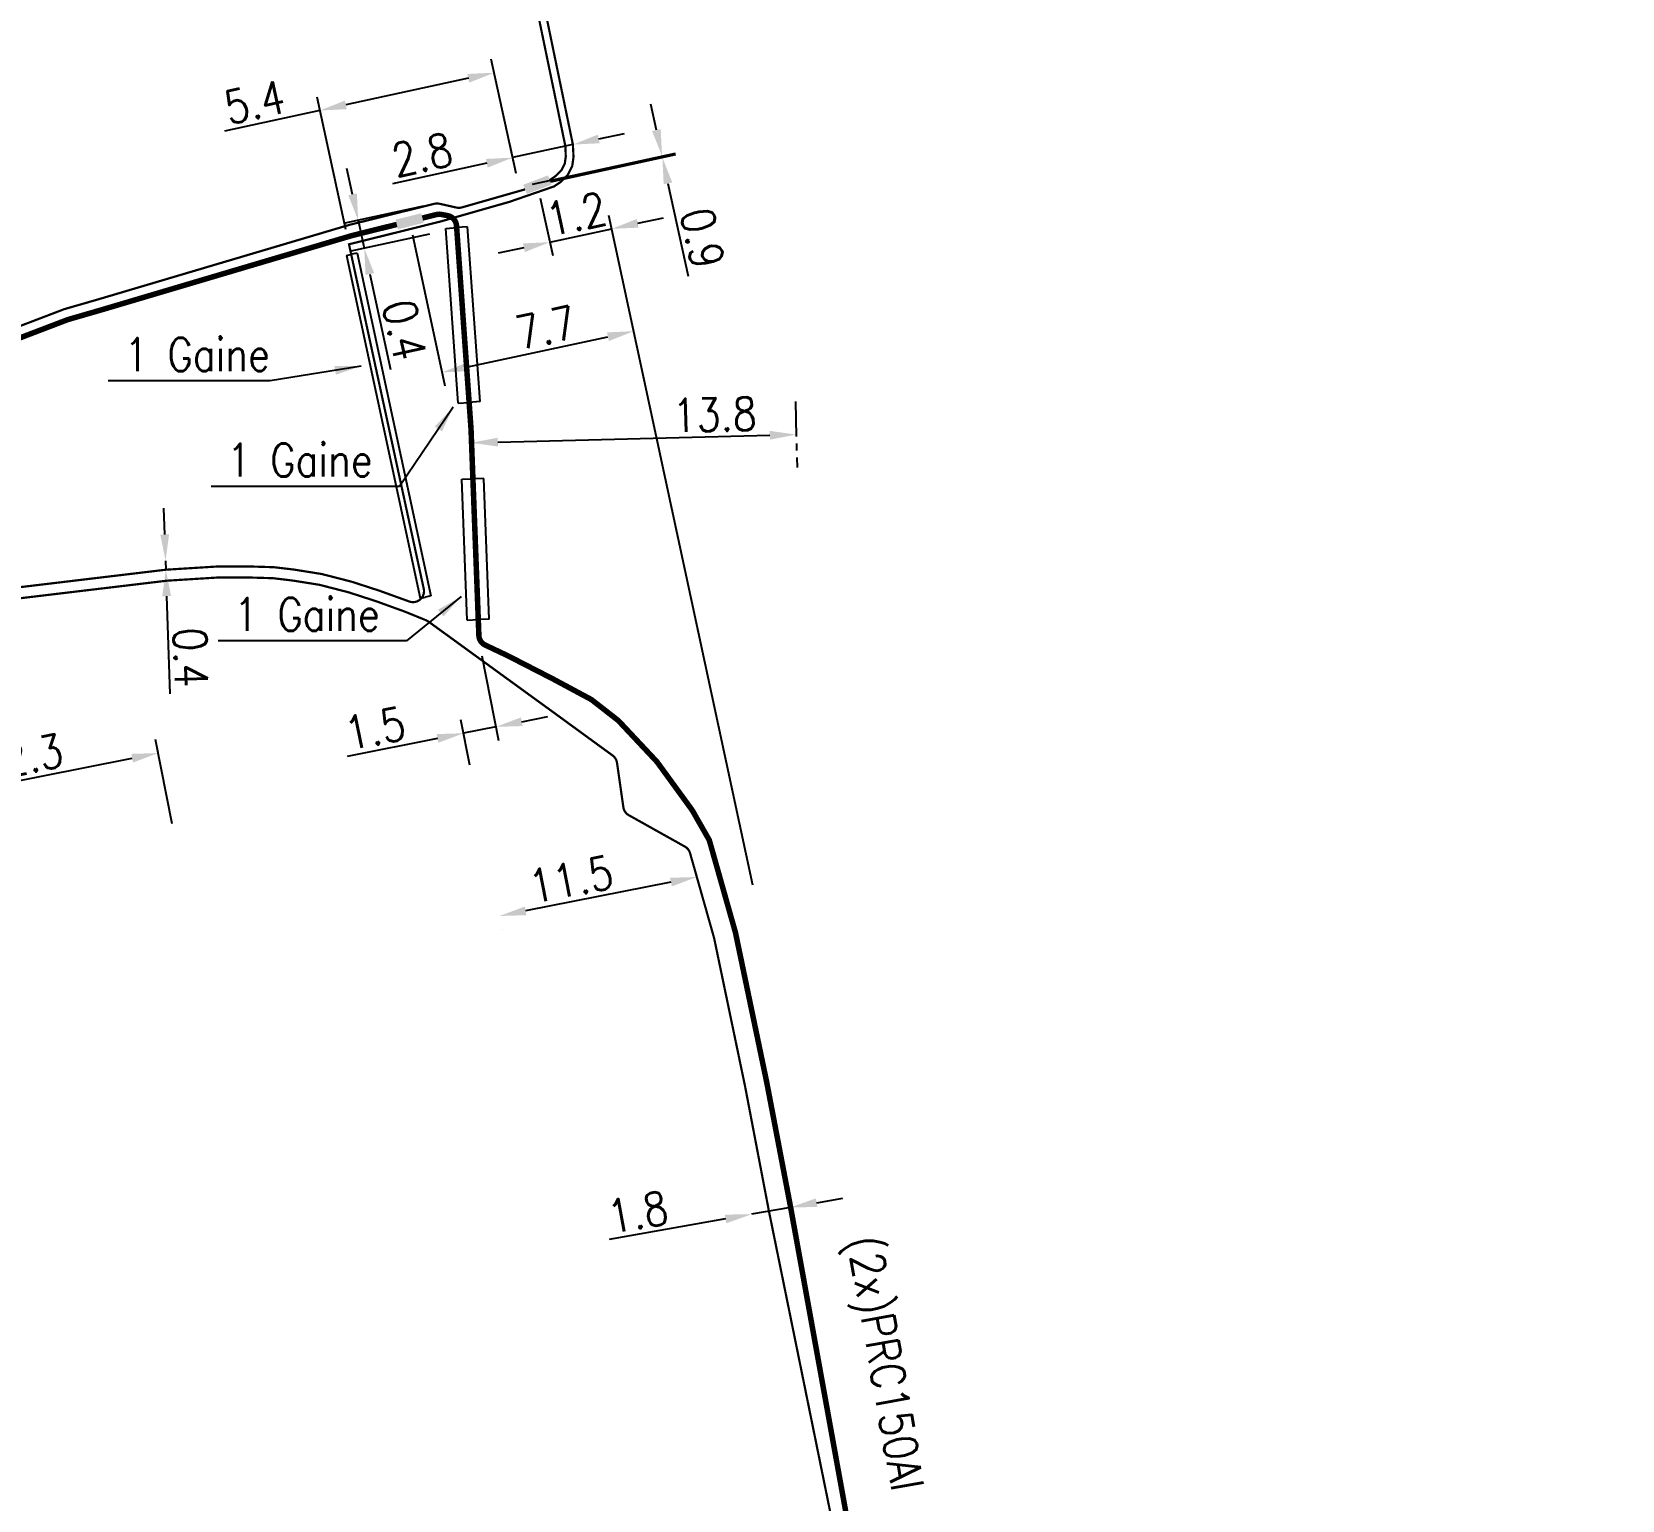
# Model space of a CAD drawing. Header units: millimetres. Extents: x 164000 to 164746, y 152000 to 152990.
# Drawn here: x 164284.9 to 164357.1, y 152634.3 to 152701 of the extents above; entities that cross this region are included whole.
import ezdxf
from ezdxf.enums import TextEntityAlignment as Align

# ---------------------------------------------------------------- set-up
doc = ezdxf.new("R2010")
doc.units = ezdxf.units.MM
doc.header["$PDMODE"] = 34
doc.linetypes.add('CENTER', pattern=[50.8, 31.75, -6.35, 6.35, -6.35])
doc.layers.get('0').update_dxf_attribs({"linetype": 'CONTINUOUS'})
doc.layers.get('Defpoints').update_dxf_attribs({"linetype": 'CONTINUOUS'})
for name, color, linetype in [('M_120', 5, 'M_ST_13'), ('M_300', 7, 'CONTINUOUS'), ('M_400', 7, 'CONTINUOUS')]:
    doc.layers.add(name, color=color, linetype=linetype)
doc.styles.get("Standard").update_dxf_attribs({"font": 'romans.shx', "width": 0.85})
doc.linetypes.add('M_ST_13', pattern='A,5,-0.3,["oo",Standard,S=1.5,R=0,X=0,Y=-0.5],-3', length=8.3)
doc.dimstyles.get("Standard").update_dxf_attribs({"dimtxt": 1.5, "dimasz": 1.2, "dimexe": 0.625, "dimexo": 0.625, "dimgap": 0.25, "dimtad": 1, "dimdec": 1, "dimzin": 0, "dimdsep": 46, "dimtxsty": 'Standard', "dimcen": -0.5, "dimadec": 0, "dimazin": 0, "dimtfac": 1, "dimtdec": 1, "dimtmove": 0, "dimatfit": 3, "dimfxl": 0, "dimtolj": 1, "dimtzin": 0, "dimarcsym": 0})

# ---------------------------------------------------------------- blocks, each defined once
blk = doc.blocks.new('*D3')
at = {"layer": 'Defpoints', "color": 0, "linetype": 'Continuous', "transparency": 16777216}
for p in [(164309.476, 152695.865), (164306.74, 152695.272), (164307.029, 152693.939)]:
    blk.add_point(p, dxfattribs=at)
at = {"layer": 'M_120', "color": 0, "linetype": 'Continuous', "lineweight": -2, "transparency": 16777216}
for p, q in [((164310.649, 152696.12), (164311.821, 152696.374)), ((164306.896, 152694.549), (164306.607, 152695.883)), ((164309.476, 152695.865), (164306.74, 152695.272)), ((164305.567, 152695.017), (164301.295, 152694.09))]:
    blk.add_line(p, q, dxfattribs=at)
at = {"layer": 'M_120', "color": 0, "linetype": 'Continuous', "transparency": 16777216}
for points in [[(164310.606, 152696.315), (164310.691, 152695.924), (164309.476, 152695.865)], [(164305.525, 152695.213), (164305.609, 152694.822), (164306.74, 152695.272)]]:
    blk.add_solid(points, dxfattribs=at)
at = {"layer": 'M_120', "color": 0, "linetype": 'Continuous', "transparency": 16777216, "insert": (164302.633, 152695.404), "char_height": 1.5, "attachment_point": 5, "rotation": 12.24148}
blk.add_mtext('\\A1;2.8', dxfattribs=at)
blk = doc.blocks.new('*D23')
at = {"layer": 'Defpoints', "color": 0, "linetype": 'Continuous', "transparency": 16777216}
for p in [(164313.522, 152695.348), (164307.029, 152693.939), (164307.867, 152694.045)]:
    blk.add_point(p, dxfattribs=at)
at = {"layer": 'M_300', "color": 0, "linetype": 'Continuous', "lineweight": -2, "transparency": 16777216}
for p, q in [((164313.268, 152696.52), (164313.014, 152697.693)), ((164307.64, 152694.071), (164314.133, 152695.48)), ((164308.478, 152694.178), (164314.149, 152695.408)), ((164313.522, 152695.348), (164313.538, 152695.275)), ((164313.792, 152694.103), (164314.706, 152689.89))]:
    blk.add_line(p, q, dxfattribs=at)
at = {"layer": 'M_300', "color": 0, "linetype": 'Continuous', "transparency": 16777216}
for points in [[(164313.463, 152696.563), (164313.072, 152696.478), (164313.522, 152695.348)], [(164313.988, 152694.145), (164313.597, 152694.06), (164313.538, 152695.275)]]:
    blk.add_solid(points, dxfattribs=at)
at = {"layer": 'M_300', "color": 0, "linetype": 'Continuous', "transparency": 16777216, "insert": (164315.354, 152691.622), "char_height": 1.5, "attachment_point": 5, "rotation": 282.24148}
blk.add_mtext('\\A1;0.9', dxfattribs=at)
blk = doc.blocks.new('*D24')
at = {"layer": 'Defpoints', "color": 0, "linetype": 'Continuous', "transparency": 16777216}
for p in [(164305.221, 152673.281), (164304.51, 152669.147), (164304.917, 152667.091)]:
    blk.add_point(p, dxfattribs=at)
at = {"layer": 'M_120', "color": 0, "linetype": 'Continuous', "lineweight": -2, "transparency": 16777216}
for p, q in [((164305.342, 152672.668), (164306.103, 152668.825)), ((164304.795, 152667.704), (164304.389, 152669.76)), ((164307.159, 152669.671), (164308.336, 152669.904)), ((164305.981, 152669.438), (164304.51, 152669.147)), ((164303.333, 152668.914), (164299.223, 152668.1))]:
    blk.add_line(p, q, dxfattribs=at)
at = {"layer": 'M_120', "color": 0, "linetype": 'Continuous', "transparency": 16777216}
for points in [[(164307.12, 152669.867), (164307.197, 152669.474), (164305.981, 152669.438)], [(164303.294, 152669.11), (164303.372, 152668.717), (164304.51, 152669.147)]]:
    blk.add_solid(points, dxfattribs=at)
at = {"layer": 'M_120', "color": 0, "linetype": 'Continuous', "transparency": 16777216, "insert": (164300.495, 152669.372), "char_height": 1.5, "attachment_point": 5, "rotation": 11.19265}
blk.add_mtext('\\A1;1.5', dxfattribs=at)
blk = doc.blocks.new('*D25')
at = {"layer": 'Defpoints', "color": 0, "linetype": 'Continuous', "transparency": 16777216}
for p in [(164290.986, 152676.97), (164290.986, 152676.97), (164290.999, 152676.57)]:
    blk.add_point(p, dxfattribs=at)
at = {"layer": 'M_120', "color": 0, "linetype": 'Continuous', "lineweight": -2, "transparency": 16777216}
for p, q in [((164290.947, 152678.169), (164290.909, 152679.369)), ((164290.986, 152676.97), (164290.999, 152676.57)), ((164291.037, 152675.371), (164291.18, 152670.941))]:
    blk.add_line(p, q, dxfattribs=at)
at = {"layer": 'M_120', "color": 0, "linetype": 'Continuous', "transparency": 16777216}
for points in [[(164291.147, 152678.176), (164290.747, 152678.163), (164290.986, 152676.97)], [(164291.237, 152675.377), (164290.838, 152675.364), (164290.999, 152676.57)]]:
    blk.add_solid(points, dxfattribs=at)
at = {"layer": 'M_120', "color": 0, "linetype": 'Continuous', "transparency": 16777216, "insert": (164292.128, 152672.588), "char_height": 1.5, "attachment_point": 5, "rotation": 271.84404}
blk.add_mtext('\\A1;0.4', dxfattribs=at)
blk = doc.blocks.new('*D26')
at = {"layer": 'Defpoints', "color": 0, "linetype": 'Continuous', "transparency": 16777216}
for p in [(164305.903, 152699.127), (164307.029, 152693.939), (164299.3, 152691.399)]:
    blk.add_point(p, dxfattribs=at)
at = {"layer": 'M_120', "color": 0, "linetype": 'Continuous', "lineweight": -2, "transparency": 16777216}
for p, q in [((164306.896, 152694.549), (164305.771, 152699.738)), ((164304.73, 152698.873), (164299.169, 152697.666)), ((164299.168, 152692.01), (164297.863, 152698.022)), ((164297.996, 152697.412), (164293.664, 152696.472))]:
    blk.add_line(p, q, dxfattribs=at)
at = {"layer": 'M_120', "color": 0, "linetype": 'Continuous', "transparency": 16777216}
for points in [[(164304.688, 152699.068), (164304.773, 152698.677), (164305.903, 152699.127)], [(164299.126, 152697.861), (164299.211, 152697.471), (164297.996, 152697.412)]]:
    blk.add_solid(points, dxfattribs=at)
at = {"layer": 'M_120', "color": 0, "linetype": 'Continuous', "transparency": 16777216, "insert": (164295.032, 152697.792), "char_height": 1.5, "attachment_point": 5, "rotation": 12.24148}
blk.add_mtext('\\A1;5.4', dxfattribs=at)
blk = doc.blocks.new('*D27')
at = {"layer": 'Defpoints', "color": 0, "linetype": 'Continuous', "transparency": 16777216}
for p in [(164303.301, 152693.206), (164303.577, 152691.936), (164300.006, 152691.161)]:
    blk.add_point(p, dxfattribs=at)
at = {"layer": 'M_120', "color": 0, "linetype": 'Continuous', "lineweight": -2, "transparency": 16777216}
for p, q in [((164299.476, 152693.604), (164299.221, 152694.777)), ((164302.69, 152693.073), (164299.12, 152692.299)), ((164299.73, 152692.431), (164300.006, 152691.161)), ((164302.966, 152691.803), (164299.395, 152691.029)), ((164300.26, 152689.988), (164301.2, 152685.657))]:
    blk.add_line(p, q, dxfattribs=at)
at = {"layer": 'M_120', "color": 0, "linetype": 'Continuous', "transparency": 16777216}
for points in [[(164299.671, 152693.646), (164299.28, 152693.562), (164299.73, 152692.431)], [(164300.456, 152690.031), (164300.065, 152689.946), (164300.006, 152691.161)]]:
    blk.add_solid(points, dxfattribs=at)
at = {"layer": 'M_120', "color": 0, "linetype": 'Continuous', "transparency": 16777216, "insert": (164301.835, 152687.448), "char_height": 1.5, "attachment_point": 5, "rotation": 282.24148}
blk.add_mtext('\\A1;0.4', dxfattribs=at)
blk = doc.blocks.new('*D28')
at = {"layer": 'Defpoints', "color": 0, "linetype": 'Continuous', "transparency": 16777216}
for p in [(164319.613, 152682.702), (164319.613, 152682.702), (164304.868, 152682.331)]:
    blk.add_point(p, dxfattribs=at)
at = {"layer": 'M_120', "color": 0, "linetype": 'Continuous', "lineweight": -2, "transparency": 16777216}
blk.add_line((164306.068, 152682.361), (164318.414, 152682.672), dxfattribs=at)
at = {"layer": 'M_120', "color": 0, "linetype": 'Continuous', "transparency": 16777216}
for points in [[(164318.409, 152682.872), (164318.419, 152682.472), (164319.613, 152682.702)], [(164306.063, 152682.561), (164306.073, 152682.161), (164304.868, 152682.331)]]:
    blk.add_solid(points, dxfattribs=at)
at = {"layer": 'M_120', "color": 0, "linetype": 'Continuous', "transparency": 16777216, "insert": (164315.909, 152683.609), "char_height": 1.5, "attachment_point": 5, "rotation": 1.44401}
blk.add_mtext('\\A1;13.8', dxfattribs=at)
blk = doc.blocks.new('*D29')
at = {"layer": 'Defpoints', "color": 0, "linetype": 'Continuous', "transparency": 16777216}
for p in [(164276.851, 152674.626), (164290.652, 152668.249), (164291.41, 152664.418)]:
    blk.add_point(p, dxfattribs=at)
at = {"layer": 'M_400', "color": 0, "linetype": 'Continuous', "lineweight": -2, "transparency": 16777216}
for p, q in [((164276.973, 152674.013), (164278.707, 152665.248)), ((164291.288, 152665.031), (164290.53, 152668.862)), ((164279.763, 152666.094), (164289.475, 152668.016))]:
    blk.add_line(p, q, dxfattribs=at)
at = {"layer": 'M_400', "color": 0, "linetype": 'Continuous', "transparency": 16777216}
for points in [[(164289.436, 152668.212), (164289.513, 152667.82), (164290.652, 152668.249)], [(164279.724, 152666.291), (164279.802, 152665.898), (164278.586, 152665.862)]]:
    blk.add_solid(points, dxfattribs=at)
at = {"layer": 'M_400', "color": 0, "linetype": 'Continuous', "transparency": 16777216, "insert": (164284.425, 152668.036), "char_height": 1.5, "attachment_point": 5, "rotation": 11.19267}
blk.add_mtext('\\A1;12.3', dxfattribs=at)
blk = doc.blocks.new('*D33')
at = {"layer": 'Defpoints', "color": 0, "linetype": 'Continuous', "transparency": 16777216}
for p in [(164315.101, 152662.625), (164306.15, 152660.857), (164306.151, 152660.854)]:
    blk.add_point(p, dxfattribs=at)
at = {"layer": 'M_120', "color": 0, "linetype": 'Continuous', "lineweight": -2, "transparency": 16777216}
for p, q in [((164313.924, 152662.392), (164307.328, 152661.087)), ((164306.272, 152660.244), (164306.272, 152660.241))]:
    blk.add_line(p, q, dxfattribs=at)
at = {"layer": 'M_120', "color": 0, "linetype": 'Continuous', "transparency": 16777216}
for points in [[(164313.885, 152662.589), (164313.963, 152662.196), (164315.101, 152662.625)], [(164307.289, 152661.283), (164307.367, 152660.891), (164306.151, 152660.854)]]:
    blk.add_solid(points, dxfattribs=at)
at = {"layer": 'M_120', "color": 0, "linetype": 'Continuous', "transparency": 16777216, "insert": (164309.395, 152662.516), "char_height": 1.5, "attachment_point": 5, "rotation": 11.19267}
blk.add_mtext('\\A1;11.5', dxfattribs=at)
blk = doc.blocks.new('*D34')
at = {"layer": 'Defpoints', "color": 0, "linetype": 'Continuous', "transparency": 16777216}
for p in [(164317.587, 152647.316), (164317.587, 152647.316), (164319.359, 152647.632)]:
    blk.add_point(p, dxfattribs=at)
at = {"layer": 'M_120', "color": 0, "linetype": 'Continuous', "lineweight": -2, "transparency": 16777216}
for p, q in [((164320.541, 152647.842), (164321.722, 152648.052)), ((164319.359, 152647.632), (164317.587, 152647.316)), ((164316.406, 152647.106), (164311.123, 152646.166))]:
    blk.add_line(p, q, dxfattribs=at)
at = {"layer": 'M_120', "color": 0, "linetype": 'Continuous', "transparency": 16777216}
for points in [[(164320.506, 152648.039), (164320.576, 152647.645), (164319.359, 152647.632)], [(164316.371, 152647.303), (164316.441, 152646.909), (164317.587, 152647.316)]]:
    blk.add_solid(points, dxfattribs=at)
at = {"layer": 'M_120', "color": 0, "linetype": 'Continuous', "transparency": 16777216, "insert": (164312.419, 152647.412), "char_height": 1.5, "attachment_point": 5, "rotation": 10.08899}
blk.add_mtext('\\A1;1.8', dxfattribs=at)
blk = doc.blocks.new('*D35')
at = {"layer": 'Defpoints', "color": 0, "linetype": 'Continuous', "transparency": 16777216}
for p in [(164307.867, 152694.045), (164311.243, 152692.04), (164317.772, 152661.64)]:
    blk.add_point(p, dxfattribs=at)
at = {"layer": 'M_300', "color": 0, "linetype": 'Continuous', "lineweight": -2, "transparency": 16777216}
for p, q in [((164307.998, 152693.434), (164308.559, 152690.824)), ((164308.427, 152691.435), (164311.243, 152692.04)), ((164317.641, 152662.251), (164311.112, 152692.651)), ((164312.416, 152692.292), (164313.59, 152692.544)), ((164307.254, 152691.183), (164306.081, 152690.931))]:
    blk.add_line(p, q, dxfattribs=at)
at = {"layer": 'M_300', "color": 0, "linetype": 'Continuous', "transparency": 16777216}
for points in [[(164312.374, 152692.487), (164312.458, 152692.096), (164311.243, 152692.04)], [(164307.212, 152691.379), (164307.296, 152690.988), (164308.427, 152691.435)]]:
    blk.add_solid(points, dxfattribs=at)
at = {"layer": 'M_300', "color": 0, "linetype": 'Continuous', "transparency": 16777216, "insert": (164309.625, 152692.715), "char_height": 1.5, "attachment_point": 5, "rotation": 12.12065}
blk.add_mtext('\\A1;1.2', dxfattribs=at)
blk = doc.blocks.new('M_300_03')
at = {"color": 0, "linetype": 'Continuous'}
blk.add_solid([(-1, 0.375), (-1, -0.375), (1, 0.375), (1, -0.375)], dxfattribs=at)
at = {"color": 0, "linetype": 'Continuous', "width": 0.75, "flags": 3}
for tag, p in [('DEF_LEG', (0, -5)), ('DEF_COUP', (0, -7.5)), ('DEF_TYPE', (0, -10))]:
    blk.add_attdef(tag, text='', height=1.2, dxfattribs=at).set_placement(p, align=Align.MIDDLE)
blk = doc.blocks.new('*D36')
at = {"layer": 'Defpoints', "color": 0, "linetype": 'Continuous', "transparency": 16777216}
for p in [(164302.065, 152692.385), (164312.24, 152687.396), (164317.772, 152661.64)]:
    blk.add_point(p, dxfattribs=at)
at = {"layer": 'M_300', "color": 0, "linetype": 'Continuous', "lineweight": -2, "transparency": 16777216}
for p, q in [((164302.196, 152691.773), (164303.669, 152684.916)), ((164317.641, 152662.251), (164312.109, 152688.007)), ((164304.711, 152685.779), (164311.067, 152687.144))]:
    blk.add_line(p, q, dxfattribs=at)
at = {"layer": 'M_300', "color": 0, "linetype": 'Continuous', "transparency": 16777216}
for points in [[(164311.025, 152687.34), (164311.109, 152686.948), (164312.24, 152687.396)], [(164304.669, 152685.975), (164304.753, 152685.583), (164303.538, 152685.527)]]:
    blk.add_solid(points, dxfattribs=at)
at = {"layer": 'M_300', "color": 0, "linetype": 'Continuous', "transparency": 16777216, "insert": (164308.248, 152687.561), "char_height": 1.5, "attachment_point": 5, "rotation": 12.12065}
blk.add_mtext('\\A1;7.7', dxfattribs=at)

msp = doc.modelspace()

# ---------------------------------------------------------------- linework, layer by layer
at = {"layer": 'M_120', "ltscale": 0.5, "flags": 128}
msp.add_lwpolyline([(164160.231, 152756.103, 0.1, 0.1, 0), (164162.756, 152750.967, 0.1, 0.1, 0), (164168.551, 152740.811, 0.1, 0.1, 0.051598), (164168.61, 152740.727, 0.1, 0.1, 0), (164172.55, 152736.277, 0.1, 0.1, 0), (164181.986, 152729.286, 0.1, 0.1, 0), (164185.824, 152726.443, 0.1, 0.1, -0.393032), (164185.949, 152725.774, 0.1, 0.1, 0), (164182.363, 152720.115, 0.1, 0.1, 0.492706), (164182.69, 152719.027, 0.1, 0.1, -0.087492), (164185.965, 152718.219, 0.1, 0.1, -0.00765), (164185.995, 152718.205, 0.1, 0.1, 0), (164192.224, 152714.115, 0.1, 0.1, 0), (164197.683, 152710.729, 0.1, 0.1, 0), (164200.088, 152709.238, 0.1, 0.1, 0), (164202.277, 152707.688, 0.1, 0.1, 0), (164203.406, 152706.723, 0.1, 0.1, 0), (164205.17, 152705.068, 0.1, 0.1, 0), (164206.478, 152703.845, 0.1, 0.1, 0), (164208.712, 152701.497, 0.1, 0.1, 0), (164211.304, 152698.797, 0.1, 0.1, 0), (164214.174, 152695.582, 0.1, 0.1, 0), (164214.612, 152694.776, 0.1, 0.1, 0), (164235.9, 152674.604, 0.1, 0.1, 0), (164240.948, 152670.299, 0.1, 0.1, 0), (164257.111, 152671.706, 0.1, 0.1, 0), (164259.706, 152672.218, 0.1, 0.1, 0), (164267.912, 152673.2, 0.1, 0.1, 0), (164269.219, 152673.452, 0.1, 0.1, 0), (164276.803, 152674.872, 0.1, 0.1, 0), (164290.999, 152676.57, 0.1, 0.1, 0), (164293.291, 152676.713, 0.1, 0.1, 0), (164294.746, 152676.719, 0.1, 0.1, 0), (164295.904, 152676.684, 0.1, 0.1, 0), (164296.824, 152676.575, 0.1, 0.1, 0), (164298.075, 152676.375, 0.1, 0.1, 0), (164299.428, 152676.027, 0.1, 0.1, 0), (164300.686, 152675.62, 0.1, 0.1, 0), (164302.028, 152675.135, 0.1, 0.1, 0), (164302.028, 152675.135, 0.1, 0.1, 0.603536), (164302.706, 152675.704, 0.1, 0.1, 0), (164299.313, 152691.34, 0.1, 0.1, 0), (164299.934, 152691.494, 0.1, 0.1, 0), (164303.454, 152692.369, 0.1, 0.1, 0), (164306.591, 152693.264, 0.1, 0.1, 0), (164308.624, 152693.967, 0.1, 0.1, 0), (164308.928, 152694.172, 0.1, 0.1, 0), (164309.245, 152694.495, 0.1, 0.1, 0), (164309.448, 152694.897, 0.1, 0.1, 0), (164309.504, 152695.309, 0.1, 0.1, 0), (164309.476, 152695.865, 0.1, 0.1, 0), (164308.254, 152701.77, 0.1, 0.1, 0), (164307.378, 152706.234, 0.1, 0.1, 0), (164306.779, 152710.389, 0.1, 0.1, 0), (164305.815, 152713.032, 0.1, 0.1, 0), (164305.81, 152713.212, 0.1, 0.1, 0), (164307.1, 152717.429, 0.1, 0.1, 0), (164305.405, 152742.732, 0.1, 0.1, 0), (164305.31, 152752.995, 0.1, 0.1, 0), (164303.86, 152753.118, 0, 0, 0)], format="xyseb", dxfattribs=at)
at = {"layer": 'M_120', "flags": 128}
for points, const_width in [([(164360.814, 152179.807), (164352.237, 152178.513), (164351.583, 152180.627), (164349.929, 152186.605), (164349.845, 152187.807), (164349.806, 152189.233), (164349.79, 152189.973), (164349.811, 152191.083), (164349.832, 152191.32), (164349.869, 152191.614), (164349.936, 152191.961), (164350.088, 152192.47), (164350.29, 152193.01), (164350.603, 152193.692), (164350.87, 152193.971), (164351.316, 152195.05), (164351.913, 152196.097), (164352.599, 152197.082), (164353.153, 152198.048, 0.246779), (164353.253, 152198.502), (164349.534, 152212.675, -0.479035), (164349.991, 152213.306), (164350.13, 152213.314), (164350.574, 152213.39), (164351.069, 152213.488), (164351.843, 152213.682), (164352.819, 152213.988), (164369.669, 152219.704), (164404.556, 152231.025), (164410.335, 152232.835), (164411.725, 152233.431), (164413.585, 152234.341), (164414.652, 152235.041), (164415.252, 152235.581), (164416.01, 152236.366), (164416.695, 152237.351), (164417.216, 152238.048), (164417.687, 152238.657), (164418.503, 152239.937), (164419.033, 152241.418), (164419.365, 152242.801), (164419.478, 152244.775), (164419.16, 152247.941), (164418.917, 152250.066), (164418.275, 152254.395), (164417.153, 152261.194), (164415.778, 152267.983), (164414.276, 152274.614), (164411.65, 152285.072), (164409.846, 152291.405), (164406.297, 152302.577), (164402.766, 152313.872), (164393.131, 152344.01), (164383.652, 152372.832), (164375.587, 152396.686), (164370.016, 152415.461), (164368.294, 152421.198), (164366.436, 152427.402), (164363.762, 152437.897), (164361.91, 152445.089), (164360.589, 152451.402), (164358.936, 152460.83), (164358.11, 152467.447), (164355.467, 152485.299), (164352.497, 152501.414), (164350.022, 152512.735), (164346.95, 152522.961, -0.034694), (164346.935, 152523.029), (164345.619, 152531.558), (164340.91, 152545.838), (164331.169, 152566.981), (164331.162, 152566.996, -0.404298), (164331.392, 152567.652), (164333.218, 152568.57, 0.36894), (164333.47, 152569.169), (164332.534, 152572.105), (164330.758, 152579.292, -0.004327), (164330.756, 152579.3), (164326.121, 152599.55, 0.000156), (164326.121, 152599.551), (164325.96, 152600.254), (164324.876, 152613.184), (164323.948, 152619.066), (164323.636, 152621.038), (164323.344, 152622.828), (164322.953, 152624.984), (164318.377, 152647.444), (164317.291, 152653.123), (164315.883, 152659.864), (164315.101, 152662.625), (164314.795, 152663.705, 0.198681), (164314.558, 152664.005), (164312.016, 152665.428, -0.233764), (164311.766, 152665.793), (164311.478, 152667.807, 0.202391), (164311.277, 152668.14), (164308.781, 152669.96), (164302.922, 152674.215, 0.060177), (164302.817, 152674.273), (164301.848, 152674.668), (164300.524, 152675.147), (164299.289, 152675.546), (164297.973, 152675.885), (164296.755, 152676.079), (164295.867, 152676.185), (164294.74, 152676.218), (164293.308, 152676.213), (164291.053, 152676.072), (164276.88, 152674.378), (164269.302, 152672.959), (164267.98, 152672.705), (164259.794, 152671.725), (164257.175, 152671.209), (164240.783, 152669.783), (164235.566, 152674.232), (164214.211, 152694.468), (164213.762, 152695.293), (164210.937, 152698.457), (164208.351, 152701.152), (164206.126, 152703.49), (164204.828, 152704.703), (164203.072, 152706.351), (164201.969, 152707.293), (164199.812, 152708.821), (164197.42, 152710.304), (164191.956, 152713.692), (164185.799, 152717.677, 0.035594), (164185.737, 152717.711, 0.155325), (164180.214, 152718.308, 0.066455), (164177.427, 152717.475, 0.015544), (164176.813, 152717.175, 0.067716), (164175.498, 152716.296), (164172.997, 152714.034), (164168.95, 152710.482), (164166.788, 152708.697), (164164.028, 152706.47), (164155.479, 152700.018), (164150.004, 152696.153), (164149.227, 152695.667, 0.430116), (164149.083, 152694.955), (164150.4, 152693.082)], 0.1), ([(164301.483, 152692.24), (164299.441, 152691.733), (164288.043, 152688.353), (164288.043, 152688.353), (164288.043, 152688.353), (164286.547, 152687.92), (164284.073, 152686.975), (164282.548, 152686.393), (164272.632, 152682.606), (164265.622, 152680.029), (164262.493, 152678.719), (164257.654, 152676.693), (164254.436, 152675.345), (164253.586, 152675.042), (164247.653, 152673.432), (164240.192, 152671.408), (164229.017, 152669.945), (164223.346, 152668.342), (164221.737, 152667.891), (164200.175, 152661.92), (164184.009, 152657.393), (164172.631, 152654.249), (164157.263, 152650.171), (164154.678, 152649.56), (164153.107, 152649.419), (164151.133, 152649.396), (164149.893, 152649.536), (164148.755, 152649.708), (164147.596, 152650.033), (164145.786, 152650.811), (164144.45, 152651.525), (164143.433, 152652.224, -0.113574), (164141.13, 152654.445), (164138.469, 152658.439), (164129.859, 152672.452, -0.068776), (164129.647, 152678.012, -0.079563), (164130.83, 152684.33), (164137.087, 152688.576), (164143.981, 152693.102), (164145.532, 152694.402), (164147.454, 152695.738)], 0.25), ([(164324.13, 152621.119), (164323.837, 152622.912), (164319.359, 152647.632), (164318.272, 152653.319), (164316.855, 152660.103), (164315.668, 152664.294), (164314.895, 152665.65), (164313.292, 152667.853), (164311.538, 152669.724), (164310.319, 152670.674), (164308.579, 152671.609), (164306.533, 152672.659), (164305.495, 152673.151, -0.279556), (164305.209, 152673.584), (164304.852, 152682.955), (164304.194, 152692.184, 0.339938), (164303.79, 152692.64), (164303.503, 152692.694, 0.108522), (164303.289, 152692.689), (164302.647, 152692.529)], 0.25)]:
    msp.add_lwpolyline(points, format="xyb", dxfattribs=dict(at, const_width=const_width))
at = {"layer": 'M_120', "ltscale": 0.5, "const_width": 0.1, "flags": 128}
msp.add_lwpolyline([(164308.428, 152694.258), (164308.703, 152694.443), (164308.957, 152694.701), (164309.109, 152695.003), (164309.153, 152695.326), (164309.134, 152695.791), (164307.911, 152701.701), (164307.033, 152706.175), (164306.425, 152710.387), (164306.711, 152712.477)], dxfattribs=at)
msp.add_lwpolyline([(164151.388, 152693.258), (164150.89, 152694.008, 0.414214), (164150.197, 152694.148), (164149.397, 152693.616, -0.406455), (164148.711, 152693.745), (164147.932, 152694.853, 0.41225), (164147.238, 152694.977), (164145.835, 152694.004), (164144.279, 152692.7), (164137.364, 152688.16), (164131.247, 152684.008, 0.077737), (164130.146, 152677.981, 0.06781), (164130.335, 152672.632), (164138.89, 152658.709), (164141.548, 152654.72, 0.114241), (164143.703, 152652.645), (164144.71, 152651.953), (164146.003, 152651.262), (164147.763, 152650.505), (164148.86, 152650.198), (164149.958, 152650.032), (164151.158, 152649.896), (164153.082, 152649.919), (164154.598, 152650.055), (164157.135, 152650.655), (164172.501, 152654.732), (164183.875, 152657.875), (164200.041, 152662.402), (164221.602, 152668.372), (164223.211, 152668.823), (164228.916, 152670.436), (164240.094, 152671.899), (164247.522, 152673.915), (164253.436, 152675.519), (164254.256, 152675.812), (164257.461, 152677.154), (164262.3, 152679.18), (164265.429, 152680.49), (164272.454, 152683.073), (164282.369, 152686.86), (164283.894, 152687.443), (164286.388, 152688.395), (164287.92, 152688.837), (164287.92, 152688.837), (164287.92, 152688.837), (164299.32, 152692.218), (164299.32, 152692.218), (164303.186, 152693.177, -0.116716), (164303.416, 152693.18), (164304.194, 152693.005, 0.119181), (164304.429, 152693.011), (164307.306, 152693.832)], format="xyb", dxfattribs=at)
at = {"layer": 'M_120', "color": 7, "linetype": 'CENTER', "ltscale": 0.05, "flags": 128}
msp.add_lwpolyline([(164319.576, 152684.202), (164319.651, 152681.203)], dxfattribs=at)
at = {"layer": 'M_400', "color": 7, "linetype": 'CONTINUOUS'}
for p, q in [((164303.702, 152692.06), (164304.201, 152692.096)), ((164304.267, 152684.128), (164303.702, 152692.06)), ((164304.699, 152692.131), (164304.201, 152692.096)), ((164305.265, 152684.2), (164304.699, 152692.131)), ((164299.196, 152690.834), (164299.44, 152690.886)), ((164299.196, 152690.834), (164302.543, 152675.274)), ((164299.685, 152690.939), (164299.44, 152690.886)), ((164299.685, 152690.939), (164303.032, 152675.379)), ((164304.267, 152684.128), (164304.766, 152684.164)), ((164305.265, 152684.2), (164304.766, 152684.164)), ((164304.439, 152680.678), (164304.938, 152680.697)), ((164304.682, 152674.285), (164304.439, 152680.678)), ((164305.438, 152680.716), (164304.938, 152680.697)), ((164305.682, 152674.323), (164305.438, 152680.716)), ((164302.543, 152675.274), (164302.787, 152675.327)), ((164303.032, 152675.379), (164302.787, 152675.327)), ((164304.682, 152674.285), (164305.182, 152674.304)), ((164305.682, 152674.323), (164305.182, 152674.304))]:
    msp.add_line(p, q, dxfattribs=at)

# ---------------------------------------------------------------- block references
at = {"layer": 'M_300', "xscale": 0.6, "yscale": 0.6, "zscale": 0.6}
for p, rotation in [((164307.867, 152694.045), 20.75646726726328), ((164302.065, 152692.385), 13.95118300908906)]:
    msp.add_blockref('M_300_03', p, dxfattribs=dict(at, rotation=rotation))

# ---------------------------------------------------------------- texts
at = {"layer": 'M_120', "linetype": 'Continuous', "width": 0.85}
msp.add_text('(2x)PRC150Al', height=1.5, rotation=279.99459, dxfattribs=at).set_placement((164323.576, 152640.537), align=Align.MIDDLE)
at = {"layer": 'M_400', "linetype": 'Continuous', "char_height": 1.5, "attachment_point": 9}
for insert in [(164295.719, 152685.588), (164300.385, 152680.795), (164300.708, 152673.793)]:
    msp.add_mtext('\\A1;1 Gaine', dxfattribs=dict(at, insert=insert))

# ---------------------------------------------------------------- dimensions: what is measured, and where the dimension line sits
at = {"layer": 'M_120', "linetype": 'Continuous'}
for base, p1, p2, angle, text, picture, middle in [((164305.903, 152699.127), (164299.3, 152691.399), (164307.029, 152693.939), 192.24148, '5.4', '*D26', (164295.244, 152696.814)), ((164300.006, 152691.161), (164303.301, 152693.206), (164303.577, 152691.936), 102.24148, '0.4', '*D27', (164300.857, 152687.236)), ((164319.613, 152682.702), (164304.868, 152682.331), (164319.613, 152682.702), 181.44401, '13.8', '*D28', (164315.934, 152682.61)), ((164306.151, 152660.854), (164315.101, 152662.625), (164306.15, 152660.857), 11.19267, '11.5', '*D33', (164309.589, 152661.535))]:
    dim = msp.add_linear_dim(base=base, p1=p1, p2=p2, angle=angle, text=text, dimstyle='Standard', dxfattribs=at)
    dim.commit()
    dim.dimension.update_dxf_attribs({"geometry": picture, "text_midpoint": middle, "dimtype": 160})
for base, p1, p2, angle, picture, middle in [((164306.74, 152695.272), (164309.476, 152695.865), (164307.029, 152693.939), 12.24148, '*D3', (164302.845, 152694.427)), ((164290.986, 152676.97), (164290.999, 152676.57), (164290.986, 152676.97), 271.84404, '*D25', (164291.128, 152672.556)), ((164304.51, 152669.147), (164305.221, 152673.281), (164304.917, 152667.091), 11.19265, '*D24', (164300.689, 152668.391)), ((164317.587, 152647.316), (164319.359, 152647.632), (164317.587, 152647.316), 10.08899, '*D34', (164312.594, 152646.428))]:
    dim = msp.add_linear_dim(base=base, p1=p1, p2=p2, angle=angle, dimstyle='Standard', dxfattribs=at)
    dim.commit()
    dim.dimension.update_dxf_attribs({"geometry": picture, "text_midpoint": middle, "dimtype": 160})
at = {"layer": 'M_300', "linetype": 'Continuous'}
for base, p1, p2, angle, text, picture, middle in [((164313.522, 152695.348), (164307.867, 152694.045), (164307.029, 152693.939), 282.24148, '0.9', '*D23', (164314.377, 152691.41)), ((164311.243, 152692.04), (164307.867, 152694.045), (164317.772, 152661.64), 192.12065, '1.2', '*D35', (164309.835, 152691.737)), ((164312.24, 152687.396), (164302.065, 152692.385), (164317.772, 152661.64), 192.12065, '7.7', '*D36', (164308.458, 152686.584))]:
    dim = msp.add_linear_dim(base=base, p1=p1, p2=p2, angle=angle, text=text, dimstyle='Standard', dxfattribs=at)
    dim.commit()
    dim.dimension.update_dxf_attribs({"geometry": picture, "text_midpoint": middle, "dimtype": 160})
at = {"layer": 'M_400', "linetype": 'Continuous'}
dim = msp.add_linear_dim(base=(164290.652, 152668.249), p1=(164276.851, 152674.626), p2=(164291.41, 152664.418), angle=191.19267, dimstyle='Standard', dxfattribs=at)
dim.commit()
dim.dimension.update_dxf_attribs({"geometry": '*D29', "text_midpoint": (164284.619, 152667.055), "dimtype": 160})

# ---------------------------------------------------------------- leaders
at = {"layer": 'M_400', "linetype": 'Continuous', "annotation_type": 0, "has_hookline": 1, "hookline_direction": 1, "text_width": 7.104}
for points in [[(164299.87, 152685.81), (164295.738, 152685.136)], [(164304.045, 152683.953), (164301.604, 152680.343), (164300.404, 152680.343)], [(164304.41, 152675.357), (164301.927, 152673.34), (164300.727, 152673.34)]]:
    msp.add_leader(points, dimstyle='Standard', override={"dimgap": 0.25, "dimtad": 1}, dxfattribs=at)

doc.saveas('drawing.dxf')
